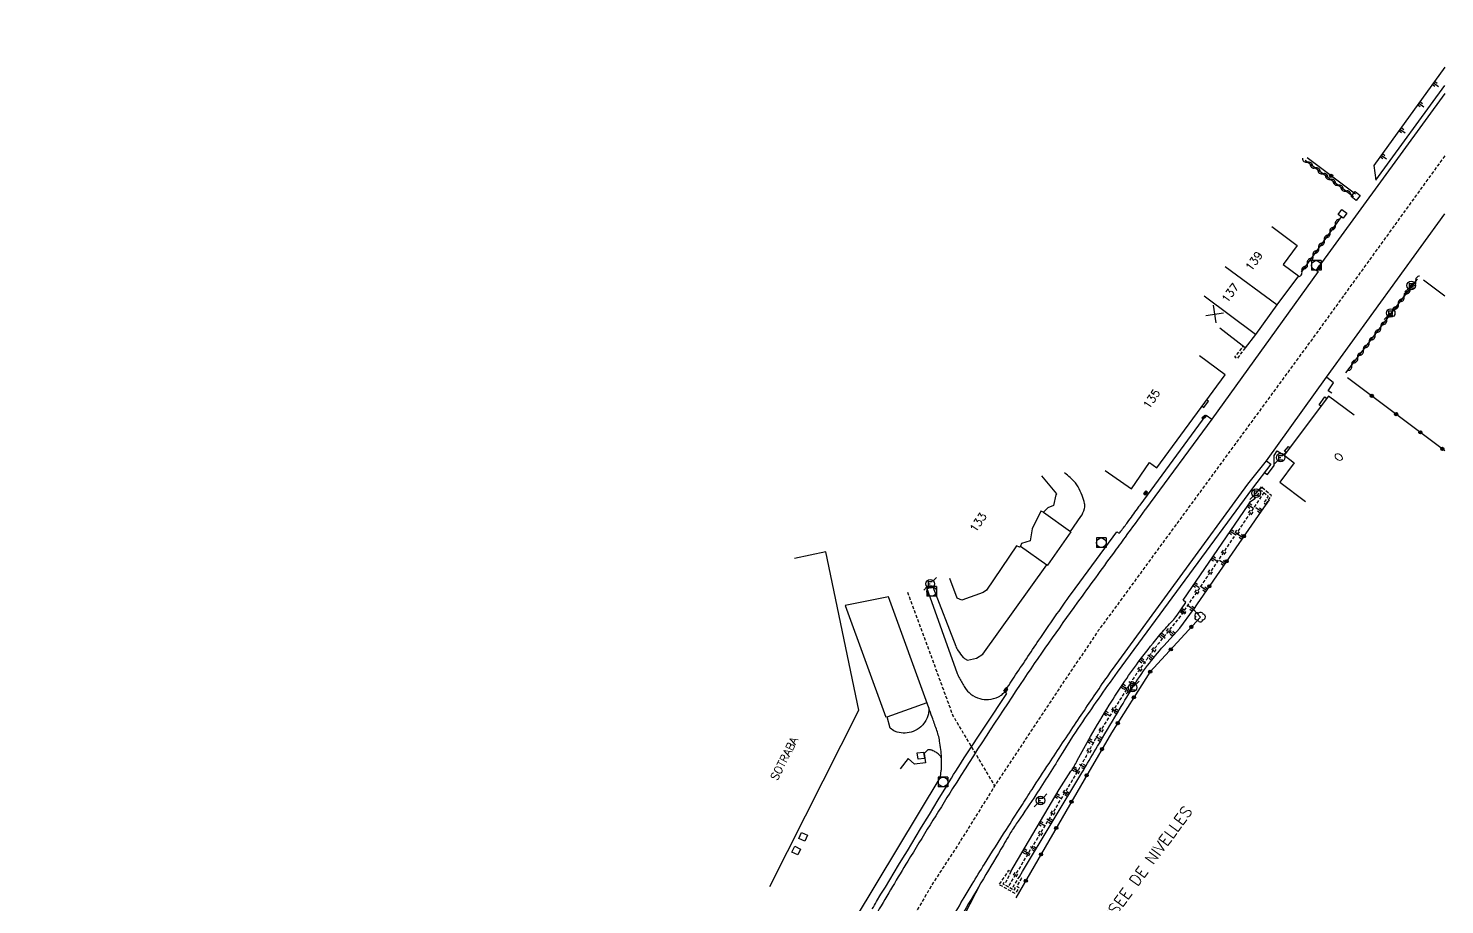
# Model space of a CAD drawing. Header units: millimetres. Extents: x 143000 to 144000, y 139000 to 140000.
# Drawn here: x 143778.7 to 144000, y 139581.4 to 139718.3 of the extents above; entities that cross this region are included whole.
import ezdxf
from ezdxf.enums import TextEntityAlignment as Align

# ---------------------------------------------------------------- set-up
doc = ezdxf.new("R2010")
doc.units = ezdxf.units.MM
doc.linetypes.add('DASHED', pattern=[0.75, 0.5, -0.25])
doc.layers.get('0').update_dxf_attribs({"linetype": 'CONTINUOUS'})
for name, color, linetype in [('W0001', 6, 'DASHED'), ('W0008', 7, 'CONTINUOUS'), ('W0100', 7, 'CONTINUOUS'), ('W0112', 1, 'DASHED'), ('W0211', 2, 'CONTINUOUS'), ('W0220', 5, 'DASHED'), ('W0300', 7, 'CONTINUOUS'), ('W0310', 3, 'CONTINUOUS'), ('W0322', 7, 'CONTINUOUS'), ('W0400', 7, 'CONTINUOUS'), ('W0420', 7, 'CONTINUOUS'), ('W0471', 7, 'CONTINUOUS'), ('W0984', 7, 'CONTINUOUS'), ('W0989', 7, 'CONTINUOUS'), ('W0991', 7, 'CONTINUOUS'), ('W1102', 7, 'CONTINUOUS')]:
    doc.layers.add(name, color=color, linetype=linetype)
doc.styles.get("Standard").update_dxf_attribs({"font": 'romans.shx', "width": 0.85})

# ---------------------------------------------------------------- blocks, each defined once
blk = doc.blocks.new('t220o')
at = {"color": 0, "linetype": 'Continuous'}
for p, q in [((-0.25, 0.25), (0.25, 0.25)), ((-0.25, -0.25), (0.25, -0.25))]:
    blk.add_line(p, q, dxfattribs=at)
blk = doc.blocks.new('t112o')
at = {"color": 0, "linetype": 'Continuous'}
for p, q in [((-0.5, 0.5), (0.5, 0.5)), ((-0.5, -0.5), (-0.5, 0.5)), ((0.5, 0.5), (0.5, -0.5)), ((0.5, -0.5), (-0.5, -0.5))]:
    blk.add_line(p, q, dxfattribs=at)
blk = doc.blocks.new('T400')
for p, q in [((-0.15, 0.3), (0.15, 0.3)), ((-0.15, -0.25), (-0.15, 0.3)), ((-0.15, 0.15), (0.15, 0.15)), ((-0.15, 0), (0.15, 0)), ((0.15, 0.3), (0.15, -0.25)), ((-0.15, -0.15), (0.15, -0.15)), ((-0.15, -0.25), (-0.15, -0.3)), ((-0.15, -0.3), (0.15, -0.3)), ((0.15, -0.3), (0.15, -0.25))]:
    blk.add_line(p, q)
blk = doc.blocks.new('T420')
for p, q in [((0.75, 0.75), (-0.75, 0.75)), ((-0.75, 0.75), (-0.75, -0.75)), ((0.75, 0.75), (0.75, -0.75)), ((0.75, -0.75), (-0.75, -0.75))]:
    blk.add_line(p, q)
blk.add_ellipse((0, 0), major_axis=(-0.53, 0.53), ratio=1, start_param=3.926991, end_param=10.210176)
blk = doc.blocks.new('T471')
for p, q in [((-0.333334, 0.333334), (-0.333334, -0.333334)), ((-0.333334, 0.333334), (0.333334, 0.333334)), ((-0.333334, 0), (0, 0)), ((0.500001, 0.500001), (1.000002, 1.000002)), ((-0.500001, -0.500001), (-1.000002, -1.000002)), ((-0.333334, -0.333334), (0.333334, -0.333334))]:
    blk.add_line(p, q)
blk.add_ellipse((0, 0), major_axis=(0.471405, 0.471405), ratio=1, start_param=5.4977871438, end_param=11.780972451)
blk = doc.blocks.new('T300')
for p, q in [((-0.8, 0.51), (-0.86, 0.34)), ((-0.86, 0.34), (-0.86, 0.17)), ((-0.86, 0.17), (-0.74, 0.06)), ((-0.69, 0.63), (-0.8, 0.51)), ((-0.8, -0.06), (-0.74, 0.06)), ((-0.74, 0.06), (-0.69, 0.11)), ((-0.57, 0.69), (-0.69, 0.63)), ((-0.46, 0.69), (-0.57, 0.69)), ((-0.29, 0.63), (-0.46, 0.69)), ((-0.29, 0.63), (-0.17, 0.74)), ((-0.23, 0.57), (-0.29, 0.63)), ((-0.17, 0.74), (-0.06, 0.8)), ((-0.06, 0.8), (0.06, 0.8)), ((0.06, 0.8), (0.23, 0.74)), ((0.23, 0.74), (0.34, 0.63)), ((0.34, 0.63), (0.4, 0.51)), ((0.46, 0.46), (0.34, 0.46)), ((0.4, 0.51), (0.4, 0.46)), ((0.57, 0.4), (0.46, 0.46)), ((0.57, 0.4), (0.69, 0.29)), ((0.69, 0.29), (0.74, 0.17)), ((0.74, 0.06), (0.69, -0.17)), ((0.74, 0.17), (0.74, 0.06)), ((-0.8, -0.17), (-0.8, -0.06)), ((-0.8, -0.23), (-0.8, -0.17)), ((-0.74, -0.34), (-0.8, -0.23)), ((-0.69, -0.4), (-0.74, -0.34)), ((-0.51, -0.46), (-0.69, -0.4)), ((-0.4, -0.46), (-0.51, -0.46)), ((-0.4, -0.46), (-0.34, -0.46)), ((-0.34, -0.46), (-0.34, -0.4)), ((-0.34, -0.51), (-0.34, -0.46)), ((-0.29, -0.63), (-0.34, -0.51)), ((-0.17, -0.74), (-0.29, -0.63)), ((-0.06, -0.8), (-0.17, -0.74)), ((0.06, -0.8), (-0.06, -0.8)), ((0.17, -0.74), (0.06, -0.8)), ((0.23, -0.69), (0.17, -0.74)), ((0.29, -0.46), (0.23, -0.46)), ((0.29, -0.63), (0.23, -0.69)), ((0.46, -0.4), (0.29, -0.46)), ((0.34, -0.51), (0.29, -0.63)), ((0.34, -0.51), (0.34, -0.46)), ((0.57, -0.34), (0.46, -0.4)), ((0.63, -0.29), (0.57, -0.34)), ((0.69, -0.17), (0.63, -0.29))]:
    blk.add_line(p, q)
blk = doc.blocks.new('t310o')
at = {"color": 0, "linetype": 'Continuous'}
for centre, start, end in [((-0.5, 0.38), 216.8699, 323.1304), ((0.5, -0.37), 36.8699, 143.1303)]:
    blk.add_arc(centre, 0.625, start, end, dxfattribs=at)
blk = doc.blocks.new('t322o')
at = {"color": 0, "linetype": 'Continuous'}
for radius in [0.25, 0.15]:
    blk.add_circle((0, 0), radius, dxfattribs=at)
blk = doc.blocks.new('t991o')
at = {"color": 0, "linetype": 'Continuous'}
for p, q in [((-1, 1), (1, -1)), ((-1, -1), (1, 1))]:
    blk.add_line(p, q, dxfattribs=at)
blk = doc.blocks.new('t211o')
at = {"color": 0, "linetype": 'Continuous'}
for p, q in [((-0.29, 0.5), (-0.29, 0)), ((0, 1), (0, 0)), ((0.29, 0.5), (0.29, 0))]:
    blk.add_line(p, q, dxfattribs=at)

msp = doc.modelspace()

# ---------------------------------------------------------------- linework, layer by layer
at = {"layer": 'W0001', "flags": 128}
for points in [[(144000, 139698.33), (143979.61, 139670.16), (143953.43, 139634.49), (143945.89, 139624.2), (143940.66, 139616.48), (143935.18, 139608.25), (143929.69, 139599.94), (143924.03, 139590.85), (143920.17, 139584.97), (143915.29, 139576.66), (143911.18, 139569.2), (143905.26, 139558.65), (143900.46, 139549.65), (143894.88, 139538.45), (143881.08, 139509.73), (143877.03, 139502.39), (143862.98, 139473.16), (143844.24, 139434.56)], [(143916.08, 139630.21), (143923.17, 139610.91), (143929.69, 139599.94)]]:
    msp.add_lwpolyline(points, dxfattribs=at)
at = {"layer": 'W0008', "flags": 128}
for points in [[(143802.51, 139956.29, 0.000002), (143824.96, 139979.62, 0.000766)], [(144000, 139708.09), (143979.94, 139680.48), (143980.26, 139680.28), (143963.64, 139657.24), (143953.26, 139643.18, 0.001005), (143953.18, 139643.06, 0.000028), (143950.07, 139638.82, 0.000629), (143948.24, 139636.31, 0.000206), (143942.65, 139628.63, 0.009422), (143933.7, 139615.81, 0.007587), (143923.13, 139599.53, 0.003246), (143916.13, 139588.21, 0.00466), (143911.38, 139580.24, 0.00173), (143907.96, 139574.35, 0.002057), (143905.12, 139569.37, 0.005182), (143898.54, 139557.4, 0.008413), (143894.68, 139549.93, 0.000744), (143890.31, 139541.06, 0.000684), (143885.59, 139531.41), (143876.84, 139513.45)], [(143920.92, 139575.66, -0.001235), (143924.93, 139582.53, -0.004021), (143926.19, 139584.63, -0.003127), (143928.1, 139587.73, -0.00178), (143931.52, 139593.14, -0.000647), (143933.81, 139596.72, -0.000862), (143935.53, 139599.4, -0.002646), (143938.19, 139603.47, -0.001672), (143942.44, 139609.86, -0.002755), (143946.51, 139615.87, -0.007204), (143948.12, 139618.14), (143969.23, 139647.06), (143972.16, 139650.7), (143981.53, 139663.8), (144000, 139689.27)], [(143910.58, 139580.76, -0.003644), (143911.25, 139581.89, -0.000226), (143922.25, 139600.03, -0.007718), (143925.05, 139604.49), (143931.58, 139614.37), (143931.24, 139614.6, -0.001809), (143932.1, 139615.99, -0.007762), (143932.31, 139616.31, -0.000923), (143932.72, 139616.93, -0.000099), (143936.6, 139622.69, -0.007728), (143941.68, 139629.98), (143948.8, 139639.64), (143949.16, 139639.4, 0.002364), (143950.2, 139640.75, 0.005136), (143950.67, 139641.39, 0.000247), (143952.18, 139643.46, -0.001582), (143952.41, 139643.78), (143962.73, 139657.85), (143963.64, 139657.24)], [(143972.16, 139650.7), (143972.83, 139650.2), (143969.98, 139646.43), (143948.84, 139617.69, 0.004077), (143945.86, 139613.52, 0.004224), (143943.05, 139609.44, 0.011976), (143940.24, 139605.06, -0.008124), (143936.13, 139598.56, -0.007012), (143933.37, 139594.47, 0.016451), (143932.23, 139592.71, 0.002642), (143930.66, 139590.06, -0.00133), (143927.55, 139584.8, -0.00039), (143924.47, 139579.64, 0.000445), (143921.78, 139575.12, 0.004197), (143918.37, 139569.28, 0.00307), (143913.83, 139561.23, 0.004746), (143909.25, 139552.8, 0.004643), (143904.74, 139544.1, 0.001016), (143901.22, 139537.14, 0.003237), (143900.13, 139534.94), (143888.54, 139511.26), (143874.05, 139481.31), (143853.6, 139439.24), (143849.88, 139431.58)], [(143937.34, 139642.69), (143941.53, 139639.69), (143943.18, 139642, 0.070783), (143943.72, 139643.26, 0.119354), (143943.75, 139644.08, 0.043628), (143943.38, 139645.3, 0.036975), (143942.72, 139646.65, 0.037896), (143942.3, 139647.26, 0.067298), (143940.62, 139648.83)], [(143920.05, 139631.04), (143923.62, 139621.76, 0.056324), (143923.99, 139621.04, 0.035695), (143924.79, 139620.03, 0.062731), (143924.97, 139619.86), (143925.47, 139619.57), (143926.84, 139619.92), (143927.87, 139620.52), (143937.87, 139634.5)], [(143901.33, 139568.26), (143901.33, 139568.26), (143901.33, 139568.26), (143901.33, 139568.26), (143921.16, 139601.23, 0.018607), (143921.34, 139602.23, 0.03132), (143921.39, 139602.83, 0.004917), (143921.39, 139603.83, 0.009208), (143921.38, 139604.36, 0.032548), (143921.1, 139606.93, 0.042559), (143920.59, 139608.84, 0.00054), (143919.93, 139610.68, 0.000693), (143919.41, 139612.12), (143913.1, 139629.47), (143906.32, 139628.13), (143912.71, 139610.67)], [(143919.07, 139630.96), (143923.86, 139617.51, 0.037407), (143924.19, 139616.77, 0.017736), (143925.05, 139615.3, 0.093997), (143925.98, 139614.3, 0.081526), (143927.38, 139613.59, 0.101073), (143928.74, 139613.45, 0.085955), (143930.28, 139613.87, 0.052894), (143930.72, 139614.14, 0.040063), (143931.24, 139614.6)], [(143919.41, 139612.12, -0.05307), (143919.35, 139611.23, -0.068445), (143919.14, 139610.56, -0.089126), (143918.17, 139609.2, -0.105694), (143916.97, 139608.45, -0.078553), (143915.69, 139608.19, -0.081978), (143914.45, 139608.35, -0.058996), (143913.95, 139608.56), (143913.38, 139608.97), (143912.89, 139610.75), (143919.14, 139612.96)], [(143921.38, 139604.36, 0.044884), (143921.03, 139604.83, 0.06767), (143920.73, 139605.07, 0.022878), (143920.24, 139605.36, 0.031459), (143919.86, 139605.52, 0.054477), (143919.65, 139605.57), (143919.28, 139605.6), (143918.69, 139605.01), (143918.88, 139603.57), (143917.15, 139603.33), (143916.19, 139604.25), (143914.95, 139602.64)]]:
    msp.add_lwpolyline(points, format="xyb", dxfattribs=at)
for points in [[(143982.39, 139661.3), (143981.79, 139661.63), (143982.62, 139662.92), (143981.53, 139663.8)], [(143980.67, 139659.26), (143980.38, 139659.48), (143981.27, 139660.69), (143981.57, 139660.46)], [(143962.12, 139659.26), (143962.38, 139659.07), (143963.1, 139660.01), (143962.82, 139660.21)], [(143971.9, 139648.86), (143972.3, 139648.58), (143973.37, 139649.98), (143973.37, 139651.57), (143973.83, 139652.3), (143974.91, 139651.59)], [(143975.24, 139652.03), (143974.99, 139652.22), (143975.6, 139652.96), (143975.82, 139652.8)], [(143933.72, 139637.41), (143937.87, 139634.5), (143938.01, 139634.44), (143941.67, 139639.62), (143941.53, 139639.69)], [(143927.55, 139584.8), (143922.36, 139574.8), (143915.27, 139560.23), (143905.87, 139541.14), (143902.29, 139533.69), (143890.69, 139510.08), (143876.18, 139480.22)]]:
    msp.add_lwpolyline(points, dxfattribs=at)
at = {"layer": 'W0100', "flags": 128}
for points in [[(143972.98, 139687.32), (143976.97, 139684.32), (143974.78, 139681.4), (143977.18, 139679.6), (143973.77, 139675.07), (143970.44, 139670.44), (143968.82, 139668.35), (143964.87, 139671.41)], [(143946.96, 139649.21), (143951.07, 139646.37), (143953.9, 139650.46), (143955.04, 139649.63), (143965.7, 139664.13), (143961.68, 139667.09)], [(143985.85, 139657.83), (143981.85, 139660.83), (143974.91, 139651.59), (143976.51, 139650.39), (143974.25, 139647.39), (143978.25, 139644.39)], [(143937.02, 139648.36), (143939.37, 139645.58), (143939.25, 139645.4), (143938.91, 139643.73), (143938.02, 139643.37), (143937.47, 139642.85), (143937.34, 139642.69), (143936.93, 139642.84), (143935.57, 139640.12), (143935.23, 139638.23), (143933.87, 139637.81), (143933.72, 139637.41), (143933.6, 139637.25), (143933.1, 139637.46), (143928.41, 139630.52), (143927.89, 139630.18), (143924.57, 139628.95), (143923.83, 139629.26), (143922.7, 139632.36)], [(143894.57, 139584.27), (143894.57, 139584.27), (143908.49, 139611.79), (143903.32, 139636.5), (143898.43, 139635.47)]]:
    msp.add_lwpolyline(points, dxfattribs=at)
at = {"layer": 'W0112', "flags": 128}
msp.add_lwpolyline([(143968.82, 139668.35), (143967.56, 139666.67), (143967.24, 139666.91), (143968.5, 139668.59)], dxfattribs=at)
for points in [[(143972.08, 139643.92), (143972.95, 139645.28), (143971.33, 139646.65), (143970.03, 139645.1), (143970.34, 139644.85), (143971.38, 139646.09), (143972.42, 139645.2), (143971.74, 139644.14)], [(143933.89, 139585.57), (143933.13, 139584.31), (143933.49, 139584.1), (143932.9, 139583.14), (143930.39, 139584.54), (143931.64, 139586.28), (143931.88, 139586.77), (143932.24, 139586.6), (143931.39, 139584.86), (143931.19, 139584.97), (143930.98, 139584.67), (143932.76, 139583.68), (143932.93, 139583.96), (143932.57, 139584.17), (143933.55, 139585.78)]]:
    msp.add_lwpolyline(points, close=True, dxfattribs=at)
at = {"layer": 'W0211', "flags": 128}
msp.add_lwpolyline([(144000, 139712.17), (143988.95, 139696.84), (143989.27, 139694.52), (144000, 139709.33)], dxfattribs=at)
for points in [[(143932.24, 139586.6), (143932.76, 139587.49), (143939.77, 139599.38), (143941.61, 139602.23, 0.021422), (143942.59, 139603.9, -0.009507), (143944.69, 139607.69, -0.007633), (143947.59, 139612.55, -0.009595), (143950.04, 139616.32, -0.014329), (143952.45, 139619.69, -0.0113), (143955.72, 139623.79, -0.019041), (143957.47, 139625.73, 0.043819), (143958.19, 139626.61), (143959.56, 139628.62), (143959.13, 139628.97), (143969.29, 139643.82), (143969.68, 139644.39), (143970.34, 139644.85)], [(143933.55, 139585.78), (143934.05, 139586.6), (143943.32, 139601.99, 0.003136), (143943.7, 139602.62, -0.000566), (143945.77, 139606.15, -0.001826), (143948.86, 139611.36, -0.0024), (143951.25, 139615.31, -0.022982), (143953.58, 139618.75, -0.024113), (143956.1, 139621.81), (143958.65, 139624.61), (143960.74, 139627.52)]]:
    msp.add_lwpolyline(points, format="xyb", dxfattribs=at)
at = {"layer": 'W0220', "flags": 128}
msp.add_lwpolyline([(143971.76, 139645.76), (143958.63, 139626.35), (143955.47, 139622.47, 0.00619), (143952.25, 139618.03, 0.013107), (143950.81, 139615.87, 0.000941), (143945.81, 139607.92, 0.01034), (143945.37, 139607.18, 0.009943), (143943.78, 139604.25, -0.015944), (143942.77, 139602.44), (143931.8, 139584.21)], format="xyb", dxfattribs=at)
at = {"layer": 'W0310', "flags": 128}
for points in [[(143985.76, 139691.95), (143978.23, 139697.62)], [(143983.81, 139688.82), (143977.59, 139680.16)], [(143984.58, 139664.44), (143995.71, 139679.04)]]:
    msp.add_lwpolyline(points, dxfattribs=at)
at = {"layer": 'W0322', "flags": 128}
for points in [[(143986.07, 139692.35), (143978.53, 139698.02)], [(143996.69, 139678.96), (144000, 139676.47)], [(143984.81, 139663.73), (144000, 139652.31)], [(143972.56, 139644.64), (143971.32, 139642.85), (143961.33, 139628.38), (143960.74, 139627.52), (143961.84, 139626.3), (143953.92, 139617.71), (143947.97, 139608.25), (143944.23, 139601.89), (143933.01, 139582.46)]]:
    msp.add_lwpolyline(points, dxfattribs=at)
at = {"layer": 'W1102', "flags": 128}
for points in [[(143973.77, 139675.07), (143965.71, 139681)], [(143970.44, 139670.44), (143962.43, 139676.43)]]:
    msp.add_lwpolyline(points, dxfattribs=at)

# ---------------------------------------------------------------- block references
at = {"layer": 'W0112'}
for p, rotation in [((143986.1, 139692.07), 141.0579387663094), ((143984.04, 139689.29), 143.9538885709899), ((143918.17, 139604.67), 7.664350014914274), ((143899.78, 139592), 334.5944002521035), ((143898.7, 139589.85), 334.2291114417751)]:
    msp.add_blockref('t112o', p, dxfattribs=dict(at, rotation=rotation))
at = {"layer": 'W0211'}
for p, rotation in [((143998.23, 139709.71), 234.2243664491394), ((143995.94, 139706.53), 234.2243664492965), ((143993.02, 139702.48), 234.2243664491627), ((143990.1, 139698.42), 234.2243664495098), ((143969.29, 139643.82), 235.6248500529501), ((143971.32, 139642.85), 55.38122358537386), ((143966.47, 139639.7), 235.6248500542264), ((143968.48, 139638.74), 55.38122358471251), ((143963.64, 139635.57), 235.6248500544945), ((143965.64, 139634.62), 55.38122358550358), ((143960.82, 139631.44), 235.6248500533984), ((143962.8, 139630.51), 55.38122358395837), ((143958.75, 139627.43), 235.7993297979301), ((143960.74, 139627.52), 54.21761939595174), ((143955.56, 139623.59), 230.2517132675911), ((143957.7, 139623.57), 47.75348686413771), ((143954.4, 139619.81), 51.40857597524455), ((143952.44, 139619.68), 232.7217473066207), ((143951.51, 139615.73), 57.91140124267873), ((143949.55, 139615.6), 236.4244981695426), ((143948.92, 139611.46), 59.08131963078674), ((143946.88, 139611.38), 238.6221078081857), ((143944.33, 139607.08), 240.3053220749896), ((143946.37, 139607.16), 59.43199919158717), ((143941.91, 139602.71), 238.6344072849982), ((143943.83, 139602.85), 59.63452353340003), ((143939.24, 139598.48), 239.482956986697), ((143941.26, 139598.57), 58.92427073885138), ((143936.7, 139594.17), 239.4829569861592), ((143938.68, 139594.28), 58.92427073862538), ((143934.16, 139589.86), 239.4829569865481), ((143936.1, 139590), 58.92427074043017)]:
    msp.add_blockref('t211o', p, dxfattribs=dict(at, rotation=rotation))
at = {"layer": 'W0220'}
for p, rotation in [((143969.66, 139642.65), 235.9139739032568), ((143967.55, 139639.54), 235.9139739032799), ((143965.45, 139636.44), 235.913973903243), ((143963.35, 139633.33), 235.9139739032568), ((143961.25, 139630.23), 235.9139739032568), ((143959.15, 139627.12), 235.9139739032568), ((143956.85, 139624.17), 230.8644563382552), ((143954.54, 139621.21), 233.7460411965838), ((143952.35, 139618.17), 234.7158102434776), ((143950.28, 139615.04), 237.7869055387237), ((143948.29, 139611.87), 237.8730150210974), ((143946.3, 139608.69), 237.9591245034635), ((143944.41, 139605.45), 241.7056849559703), ((143942.6, 139602.17), 238.9746525709693), ((143940.67, 139598.95), 238.9746525710008), ((143938.74, 139595.74), 238.9746525709779), ((143936.81, 139592.53), 238.9746525709922), ((143934.87, 139589.31), 238.9746525709779), ((143932.94, 139586.1), 238.9746525709836)]:
    msp.add_blockref('t220o', p, dxfattribs=dict(at, rotation=rotation))
at = {"layer": 'W0300'}
msp.add_blockref('T300', (143961.84, 139626.3), dxfattribs=at)
at = {"layer": 'W0310'}
for p, rotation in [((143978.57, 139697.36), 143.0392508755455), ((143979.77, 139696.46), 143.0392508755222), ((143980.97, 139695.56), 143.0392508755455), ((143982.17, 139694.66), 143.0392508755322), ((143983.37, 139693.76), 143.0392508755355), ((143984.57, 139692.85), 143.0392508755222), ((143982.06, 139686.38), 234.297527766602), ((143982.93, 139687.6), 234.2975277666059), ((143980.31, 139683.94), 234.297527766602), ((143981.18, 139685.16), 234.2975277666059), ((143979.43, 139682.73), 234.2975277666156), ((143977.68, 139680.29), 234.2975277666156), ((143978.56, 139681.51), 234.2975277666059), ((143994.58, 139677.56), 52.67047314973635), ((143995.49, 139678.75), 52.6704731496997), ((143992.76, 139675.17), 52.6704731497332), ((143993.67, 139676.36), 52.6704731497231), ((143990.94, 139672.78), 52.67047314970982), ((143991.85, 139673.98), 52.67047314973635), ((143990.03, 139671.59), 52.6704731497231), ((143988.21, 139669.21), 52.67047314971297), ((143989.12, 139670.4), 52.67047314973635), ((143986.4, 139666.82), 52.67047314972623), ((143987.31, 139668.01), 52.67047314970982), ((143985.49, 139665.63), 52.67047314971297)]:
    msp.add_blockref('t310o', p, dxfattribs=dict(at, rotation=rotation))
at = {"layer": 'W0322'}
for p, rotation in [((143982.27, 139695.21), 143.0392508755322), ((143988.61, 139660.87), 323.0620571913888), ((143992.41, 139658.02), 323.0620571913888), ((143996.2, 139655.16), 323.0620571913888), ((143999.64, 139652.58), 323.0620571913754), ((143968.63, 139638.94), 235.3812235849161), ((143965.93, 139635.03), 235.3812235849161), ((143963.23, 139631.12), 235.3812235849256), ((143960.43, 139624.78), 227.3540516393227), ((143957.22, 139621.28), 227.3540516393237), ((143954, 139617.79), 227.354051639335), ((143951.45, 139613.78), 237.8335299721774), ((143948.93, 139609.76), 237.8335299721633), ((143946.47, 139605.7), 239.4751117356678), ((143944.06, 139601.6), 240.005082642673), ((143941.69, 139597.49), 240.005082642673), ((143939.31, 139593.38), 240.0050826426585), ((143936.94, 139589.26), 240.0050826426585), ((143934.56, 139585.15), 240.0050826426752)]:
    msp.add_blockref('t322o', p, dxfattribs=dict(at, rotation=rotation))
at = {"layer": 'W0400'}
for p, rotation in [((143980.41, 139680.87), 324.0097115109232), ((143962.4, 139657.54), 132.6589651642325), ((143953.29, 139645.71), 320.5918778213271), ((143931.43, 139614.92), 147.8104726890627)]:
    msp.add_blockref('T400', p, dxfattribs=dict(at, rotation=rotation))
at = {"layer": 'W0420'}
for p in [(143979.93, 139681.23), (143946.35, 139637.92), (143919.86, 139630.32), (143921.63, 139600.58)]:
    msp.add_blockref('T420', p, dxfattribs=at)
at = {"layer": 'W0471'}
for p in [(143994.78, 139678.09), (143991.57, 139673.8), (143974.38, 139651.22), (143970.56, 139645.68), (143919.62, 139631.52), (143951.25, 139615.31), (143936.87, 139597.69)]:
    msp.add_blockref('T471', p, dxfattribs=at)
at = {"layer": 'W0991', "rotation": 323.649348452023}
msp.add_blockref('t991o', (143964.06, 139673.64), dxfattribs=at)

# ---------------------------------------------------------------- texts
at = {"layer": 'W0984'}
msp.add_text('SOTRABA', height=1.25, rotation=63.1505, dxfattribs=at).set_placement((143896.81, 139604.22), align=Align.MIDDLE)
at = {"layer": 'W0989'}
msp.add_text('CHAUSSEE DE NIVELLES', height=1.75, rotation=53.658, dxfattribs=at).set_placement((143951.69, 139585.23), align=Align.MIDDLE)
at = {"layer": 'W0991'}
for s, rotation, p in [('139', 53.6726, (143970.21, 139681.91)), ('137', 53.6726, (143966.48, 139676.93)), ('135', 55.9388, (143954.21, 139660.39)), ('O', 53.0621, (143983.45, 139651.31)), ('133', 55.9388, (143927.11, 139641.11))]:
    msp.add_text(s, height=1.25, rotation=rotation, dxfattribs=at).set_placement(p, align=Align.MIDDLE)

doc.saveas('drawing.dxf')
